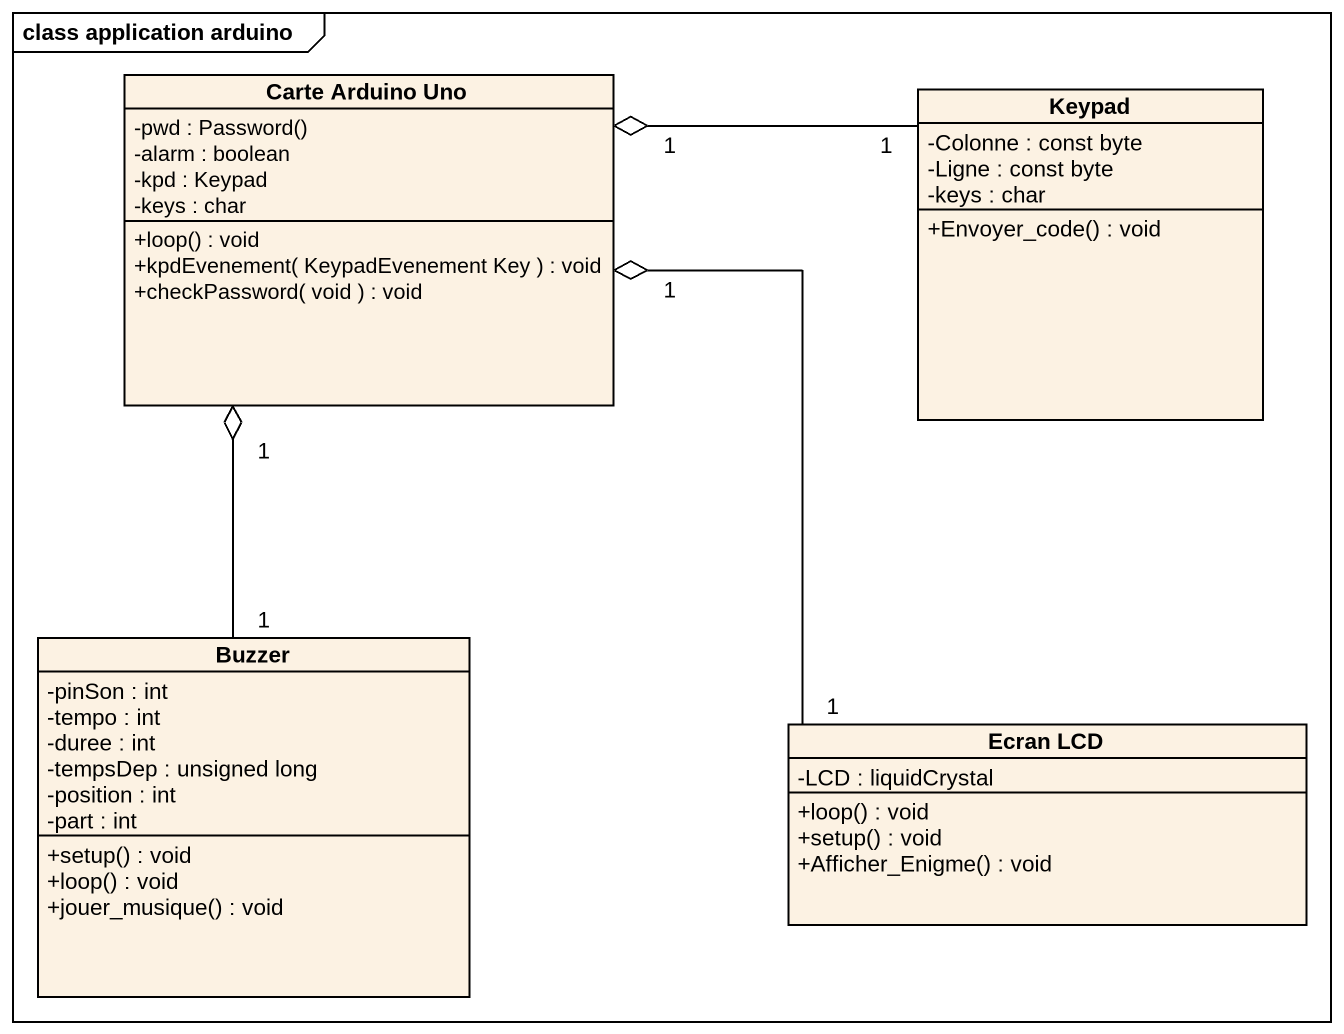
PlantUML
@startuml
mainframe class application arduino
hide circle
hide empty members
skinparam classAttributeIconSize 0
class "Carte Arduino Uno" as Carte_Arduino_Uno {
  {field} -pwd : Password()
  -alarm : boolean
  -kpd : Keypad
  -keys : char
  +loop() : void
  +kpdEvenement( KeypadEvenement Key ) : void
  +checkPassword( void ) : void
}
class Keypad {
  -Colonne : const byte
  -Ligne : const byte
  -keys : char
  +Envoyer_code() : void
}
class Buzzer {
  -pinSon : int
  -tempo : int
  -duree : int
  -tempsDep : unsigned long
  -position : int
  -part : int
  +setup() : void
  +loop() : void
  +jouer_musique() : void
}
class "Ecran LCD" as Ecran_LCD {
  -LCD : liquidCrystal
  +loop() : void
  +setup() : void
  +Afficher_Enigme() : void
}
Carte_Arduino_Uno "1" o-right- "1" Keypad
Carte_Arduino_Uno "1" o-- "1" Buzzer
Carte_Arduino_Uno "1" o-- "1" Ecran_LCD
@enduml
